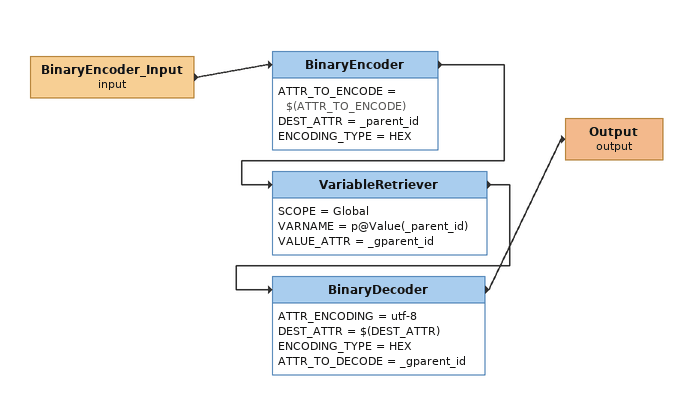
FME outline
BinaryEncoder_Input (input)
    -> BinaryEncoder
BinaryEncoder
    ATTR_TO_ENCODE = $(ATTR_TO_ENCODE)
    DEST_ATTR = _parent_id
    ENCODING_TYPE = HEX
    -> VariableRetriever
VariableRetriever
    SCOPE = Global
    VARNAME = p@Value(_parent_id)
    VALUE_ATTR = _gparent_id
    -> BinaryDecoder
BinaryDecoder
    ATTR_ENCODING = utf-8
    DEST_ATTR = $(DEST_ATTR)
    ENCODING_TYPE = HEX
    ATTR_TO_DECODE = _gparent_id
    -> Output (output)
Output (output)
